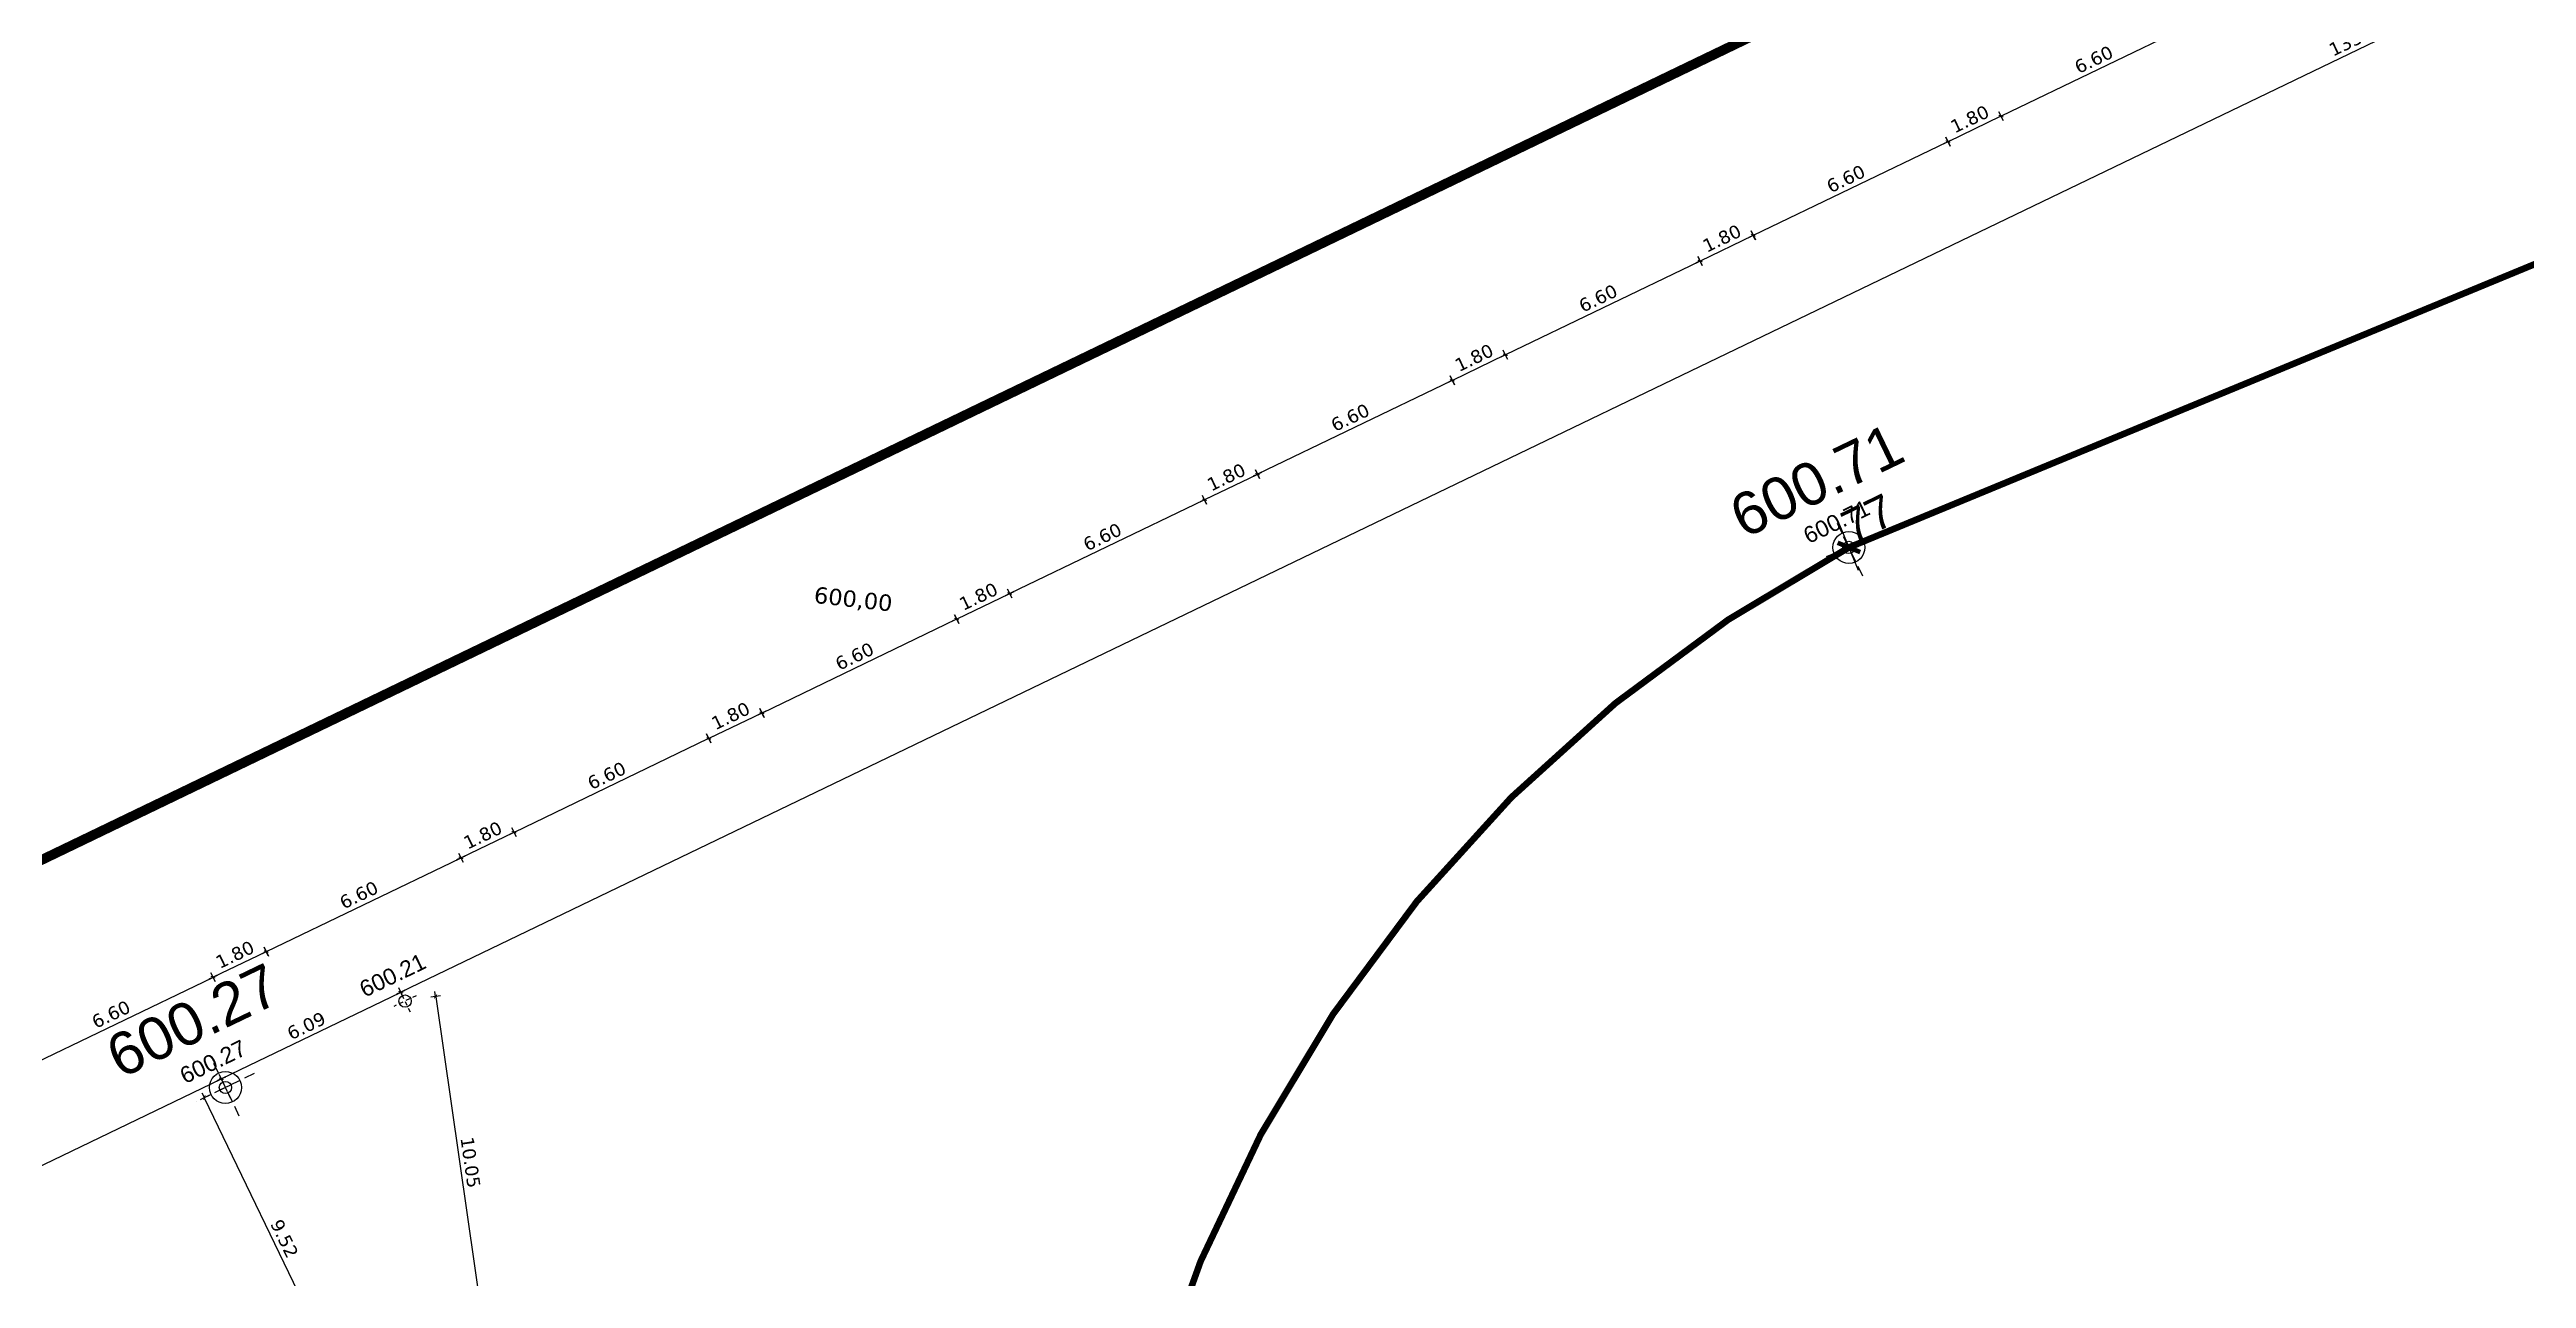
# Model space of a CAD drawing. Header units: metres. Extents: x 679716 to 681053, y 2749449 to 2750332.
# Drawn here: x 680019.3 to 680095, y 2749934.6 to 2749972.1 of the extents above; entities that cross this region are included whole.
import ezdxf
from ezdxf.enums import TextEntityAlignment as Align

# ---------------------------------------------------------------- set-up
doc = ezdxf.new("R2010")
doc.units = ezdxf.units.M
doc.header["$PDSIZE"] = -1
doc.linetypes.add('DASHEDX2', pattern=[1.5, 1, -0.5])
for name, color, linetype in [('01-TX-Altimetry 250 Topography', 51, 'Continuous'), ('01-TX-Guideline Altimetry 1000', 32, 'Continuous'), ('01-TX-Length Dimensions 250', 80, 'Continuous'), ('01-TX-Level Main Dimensions 250', 152, 'Continuous'), ('01-TX-Level Secondary Dimensions 250', 10, 'Continuous'), ('01-TX-Secondary Altimetry 1000', 152, 'Continuous'), ('01-TX-Secondary Dimensions 1000', 152, 'Continuous')]:
    doc.layers.add(name, color=color, linetype=linetype)
doc.layers.add('02-L-Guideline Axis', color=34, linetype='DASHEDX2', lineweight=50, true_color=0xa55200)
doc.layers.add('02-L-Secondary Axis', color=154, linetype='DASHEDX2', lineweight=50, true_color=0x0052a5)
doc.layers.add('02-L-Secondary Axis POINTS', color=152, linetype='DASHEDX2', lineweight=50)
doc.styles.add('E100', font='verdana.ttf', dxfattribs={"height": 0.4})
doc.styles.add('E200', font='verdana.ttf', dxfattribs={"height": 1})
doc.styles.add('E500', font='verdana.ttf', dxfattribs={"height": 1.25})
doc.styles.get("Standard").update_dxf_attribs({"font": 'arial.ttf'})
doc.dimstyles.new('E1000', dxfattribs={"dimscale": 0.03, "dimtxt": 1.25, "dimasz": 1, "dimexe": 0.1, "dimexo": 1, "dimgap": 8, "dimtad": 1, "dimzin": 0, "dimdsep": 46, "dimtxsty": 'E500', "dimblk1": 'LINCOT500', "dimblk2": 'LINCOT500', "dimsah": 1, "dimcen": 0.1, "dimdle": 0.1, "dimse1": 1, "dimse2": 1, "dimclrt": 256, "dimazin": 0, "dimtfac": 0.015385, "dimtofl": 0, "dimtmove": 0, "dimatfit": 3, "dimldrblk": 'LINCOT500', "dimfxl": 1, "dimtolj": 1, "dimtzin": 0, "dimarcsym": 0})
doc.dimstyles.new('E250', dxfattribs={"dimscale": 0.03, "dimtxt": 0.4, "dimasz": 0.5, "dimexe": 0.1, "dimexo": 1, "dimgap": 4, "dimtad": 1, "dimzin": 0, "dimdsep": 46, "dimtxsty": 'E100', "dimblk1": 'LINCOT200', "dimblk2": 'LINCOT200', "dimsah": 1, "dimcen": 0.1, "dimdle": 0.1, "dimse1": 1, "dimse2": 1, "dimclrt": 256, "dimadec": 0, "dimazin": 0, "dimtfac": 0.015385, "dimtofl": 0, "dimtmove": 0, "dimatfit": 3, "dimldrblk": 'LINCOT200', "dimfxl": 1, "dimtolj": 1, "dimtzin": 0, "dimarcsym": 0})

# ---------------------------------------------------------------- blocks, each defined once
blk = doc.blocks.new('LINCOT200')
for p, q in [((0, -10), (0, 10)), ((0, 0), (10, 0))]:
    blk.add_line(p, q)
at = {"const_width": 1.88}
blk.add_lwpolyline([(3.5, -3.5), (-3.5, 3.5)], dxfattribs=at)
blk = doc.blocks.new('*D18')
at = {"layer": '01-TX-Length Dimensions 250', "color": 0, "lineweight": -2, "transparency": 16777216}
blk.add_line((680001.217, 2749929.389), (680024.576, 2749940.653), dxfattribs=at)
at = {"layer": '01-TX-Length Dimensions 250', "color": 0, "lineweight": -2, "transparency": 16777216, "xscale": 0.015, "yscale": 0.015, "zscale": 0.015}
for p, rotation in [((680024.589, 2749940.66), 25.74381394530484), ((680001.203, 2749929.383), 205.7438139453048)]:
    blk.add_blockref('LINCOT200', p, dxfattribs=dict(at, rotation=rotation))
at = {"layer": '01-TX-Length Dimensions 250', "transparency": 16777216, "insert": (680012.754, 2749935.317), "char_height": 0.4, "attachment_point": 5, "rotation": 25.74381, "style": 'E100'}
blk.add_mtext('\\A1;25.96', dxfattribs=at)
blk = doc.blocks.new('*D19')
at = {"layer": '01-TX-Length Dimensions 250', "color": 0, "lineweight": -2, "transparency": 16777216}
blk.add_line((680024.603, 2749940.666), (680030.059, 2749943.298), dxfattribs=at)
at = {"layer": '01-TX-Length Dimensions 250', "color": 0, "lineweight": -2, "transparency": 16777216, "xscale": 0.015, "yscale": 0.015, "zscale": 0.015}
for p, rotation in [((680030.072, 2749943.304), 25.74877425004512), ((680024.589, 2749940.66), 205.7487742500451)]:
    blk.add_blockref('LINCOT200', p, dxfattribs=dict(at, rotation=rotation))
at = {"layer": '01-TX-Length Dimensions 250', "transparency": 16777216, "insert": (680027.188, 2749942.278), "char_height": 0.4, "attachment_point": 5, "rotation": 25.74877, "style": 'E100'}
blk.add_mtext('\\A1;6.09', dxfattribs=at)
blk = doc.blocks.new('*D20')
at = {"layer": '01-TX-Length Dimensions 250', "color": 0, "lineweight": -2, "transparency": 16777216}
blk.add_line((680030.084, 2749943.315), (680149.888, 2750001.059), dxfattribs=at)
at = {"layer": '01-TX-Length Dimensions 250', "color": 0, "lineweight": -2, "transparency": 16777216, "xscale": 0.015, "yscale": 0.015, "zscale": 0.015}
for p, rotation in [((680149.901, 2750001.065), 25.73348650067615), ((680030.071, 2749943.308), 205.7334865006761)]:
    blk.add_blockref('LINCOT200', p, dxfattribs=dict(at, rotation=rotation))
at = {"layer": '01-TX-Length Dimensions 250', "transparency": 16777216, "insert": (680089.844, 2749972.482), "char_height": 0.4, "attachment_point": 5, "rotation": 25.73349, "style": 'E100'}
blk.add_mtext('\\A1;133.02', dxfattribs=at)
blk = doc.blocks.new('*D71')
at = {"layer": '01-TX-Length Dimensions 250', "color": 0, "lineweight": -2, "transparency": 16777216}
for p, q in [((680168.111, 2749995.554), (680165.902, 2749992.07)), ((680087.09, 2749867.778), (680087.096, 2749867.778)), ((680087.093, 2749867.775), (680087.093, 2749867.781))]:
    blk.add_line(p, q, dxfattribs=at)
at = {"layer": '01-TX-Length Dimensions 250', "color": 0, "lineweight": -2, "transparency": 16777216, "xscale": 0.015, "yscale": 0.015, "zscale": 0.015, "rotation": 237.6228559814235}
blk.add_blockref('LINCOT200', (680165.894, 2749992.057), dxfattribs=at)
at = {"layer": '01-TX-Length Dimensions 250', "transparency": 16777216, "insert": (680167.168, 2749994.679), "char_height": 0.4, "attachment_point": 5, "rotation": 57.62286, "style": 'E100'}
blk.add_mtext('\\A1;R147.16', dxfattribs=at)
blk = doc.blocks.new('*D75')
at = {"layer": '01-TX-Length Dimensions 250', "color": 0, "lineweight": -2, "transparency": 16777216}
for p, q in [((679959.332, 2750241.457), (679959.338, 2750241.457)), ((679959.335, 2750241.454), (679959.335, 2750241.46)), ((680127.64, 2749864.02), (680126.251, 2749867.133))]:
    blk.add_line(p, q, dxfattribs=at)
at = {"layer": '01-TX-Length Dimensions 250', "color": 0, "lineweight": -2, "transparency": 16777216, "xscale": 0.015, "yscale": 0.015, "zscale": 0.015, "rotation": 114.0326914823444}
blk.add_blockref('LINCOT200', (680126.245, 2749867.147), dxfattribs=at)
at = {"layer": '01-TX-Length Dimensions 250', "transparency": 16777216, "insert": (680127.433, 2749865.292), "char_height": 0.4, "attachment_point": 5, "rotation": 294.03269, "style": 'E100'}
blk.add_mtext('\\A1;R409.84', dxfattribs=at)
blk = doc.blocks.new('*D81')
at = {"layer": '01-TX-Length Dimensions 250', "color": 0, "lineweight": -2, "transparency": 16777216}
blk.add_line((680028.203, 2749931.522), (680024.082, 2749940.072), dxfattribs=at)
at = {"layer": '01-TX-Length Dimensions 250', "color": 0, "lineweight": -2, "transparency": 16777216, "xscale": 0.015, "yscale": 0.015, "zscale": 0.015}
for p, rotation in [((680024.076, 2749940.085), 115.7319390050795), ((680028.209, 2749931.509), 295.7319390050795)]:
    blk.add_blockref('LINCOT200', p, dxfattribs=dict(at, rotation=rotation))
at = {"layer": '01-TX-Length Dimensions 250', "transparency": 16777216, "insert": (680026.517, 2749935.776), "char_height": 0.4, "attachment_point": 5, "rotation": 295.73194, "style": 'E100'}
blk.add_mtext('\\A1;9.52', dxfattribs=at)
blk = doc.blocks.new('*D82')
at = {"layer": '01-TX-Length Dimensions 250', "color": 0, "lineweight": -2, "transparency": 16777216}
blk.add_line((680031.136, 2749943.163), (680032.569, 2749933.244), dxfattribs=at)
at = {"layer": '01-TX-Length Dimensions 250', "color": 0, "lineweight": -2, "transparency": 16777216, "xscale": 0.015, "yscale": 0.015, "zscale": 0.015}
for p, rotation in [((680031.134, 2749943.178), 98.2256121018899), ((680032.572, 2749933.23), 278.2256121018899)]:
    blk.add_blockref('LINCOT200', p, dxfattribs=dict(at, rotation=rotation))
at = {"layer": '01-TX-Length Dimensions 250', "transparency": 16777216, "insert": (680032.198, 2749938.106), "char_height": 0.4, "attachment_point": 5, "rotation": 278.22561, "style": 'E100'}
blk.add_mtext('\\A1;10.05', dxfattribs=at)
blk = doc.blocks.new('Cotes Altimetriques')
at = {"linetype": 'DASHEDX2', "ltscale": 0.5}
for points in [[(0, -1.5), (0, 1.5)], [(1.5, 0), (-1.5, 0)]]:
    blk.add_lwpolyline(points, dxfattribs=at)
blk.add_circle((0, 0), 0.75)
at = {"ltscale": 0.3}
blk.add_attdef('COTES', text='', height=2, dxfattribs=at).set_placement((0, 3.5), align=Align.MIDDLE)
blk = doc.blocks.new('*D96')
at = {"layer": '01-TX-Length Dimensions 250', "color": 0, "lineweight": -2, "transparency": 16777216}
blk.add_line((680074.3, 2749956.902), (680154.08, 2749989.885), dxfattribs=at)
at = {"layer": '01-TX-Length Dimensions 250', "color": 0, "lineweight": -2, "transparency": 16777216, "xscale": 0.015, "yscale": 0.015, "zscale": 0.015}
for p, rotation in [((680154.093, 2749989.891), 22.46170685243562), ((680074.286, 2749956.896), 202.4617068524356)]:
    blk.add_blockref('LINCOT200', p, dxfattribs=dict(at, rotation=rotation))
at = {"layer": '01-TX-Length Dimensions 250', "transparency": 16777216, "insert": (680114.064, 2749973.698), "char_height": 0.4, "attachment_point": 5, "rotation": 22.46171, "style": 'E100'}
blk.add_mtext('\\A1;86.36', dxfattribs=at)
blk = doc.blocks.new('LINCOT500')
for p, q in [((0, -25), (0, 25)), ((0, 0), (25, 0))]:
    blk.add_line(p, q)
at = {"const_width": 4.69}
blk.add_lwpolyline([(8.8, -8.8), (-8.8, 8.8)], dxfattribs=at)
blk = doc.blocks.new('*D636')
at = {"layer": '01-TX-Secondary Dimensions 1000', "color": 0, "lineweight": -2, "transparency": 16777216}
blk.add_line((680074.314, 2749956.908), (680154.066, 2749989.879), dxfattribs=at)
at = {"layer": '01-TX-Secondary Dimensions 1000', "color": 0, "lineweight": -2, "transparency": 16777216, "xscale": 0.03, "yscale": 0.03, "zscale": 0.03}
for p, rotation in [((680154.093, 2749989.891), 22.46170685243562), ((680074.286, 2749956.896), 202.4617068524356)]:
    blk.add_blockref('LINCOT500', p, dxfattribs=dict(at, rotation=rotation))
at = {"layer": '01-TX-Secondary Dimensions 1000', "transparency": 16777216, "insert": (680113.848, 2749974.219), "char_height": 1.25, "attachment_point": 5, "rotation": 22.46171, "style": 'E500'}
blk.add_mtext('\\A1;86.36', dxfattribs=at)
blk = doc.blocks.new('*D748')
at = {"layer": '01-TX-Length Dimensions 250', "color": 0, "lineweight": -2, "transparency": 16777216}
for p, q in [((679959.349, 2750241.426), (679959.355, 2750241.426)), ((679959.352, 2750241.423), (679959.352, 2750241.429)), ((680162.787, 2749879.464), (680161.564, 2749881.64))]:
    blk.add_line(p, q, dxfattribs=at)
at = {"layer": '01-TX-Length Dimensions 250', "color": 0, "lineweight": -2, "transparency": 16777216, "xscale": 0.015, "yscale": 0.015, "zscale": 0.015, "rotation": 119.3374578272696}
blk.add_blockref('LINCOT200', (680161.557, 2749881.653), dxfattribs=at)
at = {"layer": '01-TX-Length Dimensions 250', "transparency": 16777216, "insert": (680162.466, 2749880.706), "char_height": 0.4, "attachment_point": 5, "rotation": 299.33746, "style": 'E100'}
blk.add_mtext('\\A1;R412.70', dxfattribs=at)
blk = doc.blocks.new('*D931')
at = {"layer": '01-TX-Secondary Dimensions 1000', "color": 0, "lineweight": -2, "transparency": 16777216}
blk.add_line((680134.387, 2749880.441), (680139.445, 2749870.011), dxfattribs=at)
at = {"layer": '01-TX-Secondary Dimensions 1000', "color": 0, "lineweight": -2, "transparency": 16777216, "xscale": 0.03, "yscale": 0.03, "zscale": 0.03, "rotation": 295.8682605058664}
blk.add_blockref('LINCOT500', (680139.458, 2749869.984), dxfattribs=at)
at = {"layer": '01-TX-Secondary Dimensions 1000', "transparency": 16777216, "insert": (680136.831, 2749877.45), "char_height": 1.25, "attachment_point": 5, "rotation": 295.86826, "style": 'E500'}
blk.add_mtext('\\A1;R412.84', dxfattribs=at)
blk = doc.blocks.new('*D933')
at = {"layer": '01-TX-Secondary Dimensions 1000', "color": 0, "lineweight": -2, "transparency": 16777216}
for p, q in [((680166.909, 2750006.125), (680162.032, 2749997.673)), ((680087.09, 2749867.778), (680087.096, 2749867.778)), ((680087.093, 2749867.775), (680087.093, 2749867.781))]:
    blk.add_line(p, q, dxfattribs=at)
at = {"layer": '01-TX-Secondary Dimensions 1000', "color": 0, "lineweight": -2, "transparency": 16777216, "xscale": 0.03, "yscale": 0.03, "zscale": 0.03, "rotation": 240.0184281117231}
blk.add_blockref('LINCOT500', (680162.017, 2749997.647), dxfattribs=at)
at = {"layer": '01-TX-Secondary Dimensions 1000', "transparency": 16777216, "insert": (680164.271, 2750003.336), "char_height": 1.25, "attachment_point": 5, "rotation": 60.01843, "style": 'E500'}
blk.add_mtext('\\A1;R149.93', dxfattribs=at)
blk = doc.blocks.new('*D1088')
at = {"layer": '01-TX-Length Dimensions 250', "color": 0, "lineweight": -2, "transparency": 16777216}
blk.add_line((680018.408, 2749940.907), (680024.327, 2749943.76), dxfattribs=at)
at = {"layer": '01-TX-Length Dimensions 250', "color": 0, "lineweight": -2, "transparency": 16777216, "xscale": 0.015, "yscale": 0.015, "zscale": 0.015}
for p, rotation in [((680024.34, 2749943.766), 25.73367154937738), ((680018.395, 2749940.9), 205.7336715493774)]:
    blk.add_blockref('LINCOT200', p, dxfattribs=dict(at, rotation=rotation))
at = {"layer": '01-TX-Length Dimensions 250', "transparency": 16777216, "insert": (680021.225, 2749942.629), "char_height": 0.4, "attachment_point": 5, "rotation": 25.73367, "style": 'E100'}
blk.add_mtext('\\A1;6.60', dxfattribs=at)
blk = doc.blocks.new('*D1089')
at = {"layer": '01-TX-Length Dimensions 250', "color": 0, "lineweight": -2, "transparency": 16777216}
blk.add_line((680024.354, 2749943.773), (680025.948, 2749944.541), dxfattribs=at)
at = {"layer": '01-TX-Length Dimensions 250', "color": 0, "lineweight": -2, "transparency": 16777216, "xscale": 0.015, "yscale": 0.015, "zscale": 0.015}
for p, rotation in [((680025.961, 2749944.548), 25.73367154937738), ((680024.34, 2749943.766), 205.7336715493774)]:
    blk.add_blockref('LINCOT200', p, dxfattribs=dict(at, rotation=rotation))
at = {"layer": '01-TX-Length Dimensions 250', "transparency": 16777216, "insert": (680025.008, 2749944.453), "char_height": 0.4, "attachment_point": 5, "rotation": 25.73367, "style": 'E100'}
blk.add_mtext('\\A1;1.80', dxfattribs=at)
blk = doc.blocks.new('*D1090')
at = {"layer": '01-TX-Length Dimensions 250', "color": 0, "lineweight": -2, "transparency": 16777216}
blk.add_line((680031.92, 2749947.42), (680033.515, 2749948.188), dxfattribs=at)
at = {"layer": '01-TX-Length Dimensions 250', "color": 0, "lineweight": -2, "transparency": 16777216, "xscale": 0.015, "yscale": 0.015, "zscale": 0.015}
for p, rotation in [((680033.528, 2749948.195), 25.73367154937738), ((680031.907, 2749947.413), 205.7336715493774)]:
    blk.add_blockref('LINCOT200', p, dxfattribs=dict(at, rotation=rotation))
at = {"layer": '01-TX-Length Dimensions 250', "transparency": 16777216, "insert": (680032.575, 2749948.101), "char_height": 0.4, "attachment_point": 5, "rotation": 25.73367, "style": 'E100'}
blk.add_mtext('\\A1;1.80', dxfattribs=at)
blk = doc.blocks.new('*D1091')
at = {"layer": '01-TX-Length Dimensions 250', "color": 0, "lineweight": -2, "transparency": 16777216}
blk.add_line((680033.542, 2749948.201), (680039.46, 2749951.054), dxfattribs=at)
at = {"layer": '01-TX-Length Dimensions 250', "color": 0, "lineweight": -2, "transparency": 16777216, "xscale": 0.015, "yscale": 0.015, "zscale": 0.015}
for p, rotation in [((680039.474, 2749951.061), 25.73367154937738), ((680033.528, 2749948.195), 205.7336715493774)]:
    blk.add_blockref('LINCOT200', p, dxfattribs=dict(at, rotation=rotation))
at = {"layer": '01-TX-Length Dimensions 250', "transparency": 16777216, "insert": (680036.359, 2749949.923), "char_height": 0.4, "attachment_point": 5, "rotation": 25.73367, "style": 'E100'}
blk.add_mtext('\\A1;6.60', dxfattribs=at)
blk = doc.blocks.new('*D1092')
at = {"layer": '01-TX-Length Dimensions 250', "color": 0, "lineweight": -2, "transparency": 16777216}
blk.add_line((680039.487, 2749951.067), (680041.082, 2749951.836), dxfattribs=at)
at = {"layer": '01-TX-Length Dimensions 250', "color": 0, "lineweight": -2, "transparency": 16777216, "xscale": 0.015, "yscale": 0.015, "zscale": 0.015}
for p, rotation in [((680041.095, 2749951.842), 25.73367154937738), ((680039.474, 2749951.061), 205.7336715493774)]:
    blk.add_blockref('LINCOT200', p, dxfattribs=dict(at, rotation=rotation))
at = {"layer": '01-TX-Length Dimensions 250', "transparency": 16777216, "insert": (680040.142, 2749951.748), "char_height": 0.4, "attachment_point": 5, "rotation": 25.73367, "style": 'E100'}
blk.add_mtext('\\A1;1.80', dxfattribs=at)
blk = doc.blocks.new('*D1093')
at = {"layer": '01-TX-Length Dimensions 250', "color": 0, "lineweight": -2, "transparency": 16777216}
blk.add_line((680047.054, 2749954.714), (680048.649, 2749955.483), dxfattribs=at)
at = {"layer": '01-TX-Length Dimensions 250', "color": 0, "lineweight": -2, "transparency": 16777216, "xscale": 0.015, "yscale": 0.015, "zscale": 0.015}
for p, rotation in [((680048.662, 2749955.489), 25.73367154937738), ((680047.041, 2749954.708), 205.7336715493774)]:
    blk.add_blockref('LINCOT200', p, dxfattribs=dict(at, rotation=rotation))
at = {"layer": '01-TX-Length Dimensions 250', "transparency": 16777216, "insert": (680047.709, 2749955.395), "char_height": 0.4, "attachment_point": 5, "rotation": 25.73367, "style": 'E100'}
blk.add_mtext('\\A1;1.80', dxfattribs=at)
blk = doc.blocks.new('*D1094')
at = {"layer": '01-TX-Length Dimensions 250', "color": 0, "lineweight": -2, "transparency": 16777216}
blk.add_line((680056.243, 2749959.143), (680062.161, 2749961.996), dxfattribs=at)
at = {"layer": '01-TX-Length Dimensions 250', "color": 0, "lineweight": -2, "transparency": 16777216, "xscale": 0.015, "yscale": 0.015, "zscale": 0.015}
for p, rotation in [((680062.175, 2749962.002), 25.73367154937738), ((680056.229, 2749959.136), 205.7336715493774)]:
    blk.add_blockref('LINCOT200', p, dxfattribs=dict(at, rotation=rotation))
at = {"layer": '01-TX-Length Dimensions 250', "transparency": 16777216, "insert": (680059.059, 2749960.865), "char_height": 0.4, "attachment_point": 5, "rotation": 25.73367, "style": 'E100'}
blk.add_mtext('\\A1;6.60', dxfattribs=at)
blk = doc.blocks.new('*D1095')
at = {"layer": '01-TX-Length Dimensions 250', "color": 0, "lineweight": -2, "transparency": 16777216}
blk.add_line((680071.376, 2749966.437), (680077.295, 2749969.29), dxfattribs=at)
at = {"layer": '01-TX-Length Dimensions 250', "color": 0, "lineweight": -2, "transparency": 16777216, "xscale": 0.015, "yscale": 0.015, "zscale": 0.015}
for p, rotation in [((680077.308, 2749969.296), 25.73367154937738), ((680071.363, 2749966.431), 205.7336715493774)]:
    blk.add_blockref('LINCOT200', p, dxfattribs=dict(at, rotation=rotation))
at = {"layer": '01-TX-Length Dimensions 250', "transparency": 16777216, "insert": (680074.193, 2749968.159), "char_height": 0.4, "attachment_point": 5, "rotation": 25.73367, "style": 'E100'}
blk.add_mtext('\\A1;6.60', dxfattribs=at)
blk = doc.blocks.new('*D1398')
at = {"layer": '01-TX-Length Dimensions 250', "color": 0, "lineweight": -2, "transparency": 16777216}
blk.add_line((680025.975, 2749944.554), (680031.894, 2749947.406), dxfattribs=at)
at = {"layer": '01-TX-Length Dimensions 250', "color": 0, "lineweight": -2, "transparency": 16777216, "xscale": 0.015, "yscale": 0.015, "zscale": 0.015}
for p, rotation in [((680031.907, 2749947.413), 25.73367154937738), ((680025.962, 2749944.547), 205.7336715493774)]:
    blk.add_blockref('LINCOT200', p, dxfattribs=dict(at, rotation=rotation))
at = {"layer": '01-TX-Length Dimensions 250', "transparency": 16777216, "insert": (680028.792, 2749946.276), "char_height": 0.4, "attachment_point": 5, "rotation": 25.73367, "style": 'E100'}
blk.add_mtext('\\A1;6.60', dxfattribs=at)
blk = doc.blocks.new('*D1399')
at = {"layer": '01-TX-Length Dimensions 250', "color": 0, "lineweight": -2, "transparency": 16777216}
blk.add_line((680041.11, 2749951.847), (680047.028, 2749954.7), dxfattribs=at)
at = {"layer": '01-TX-Length Dimensions 250', "color": 0, "lineweight": -2, "transparency": 16777216, "xscale": 0.015, "yscale": 0.015, "zscale": 0.015}
for p, rotation in [((680047.042, 2749954.706), 25.73367154937738), ((680041.096, 2749951.84), 205.7336715493774)]:
    blk.add_blockref('LINCOT200', p, dxfattribs=dict(at, rotation=rotation))
at = {"layer": '01-TX-Length Dimensions 250', "transparency": 16777216, "insert": (680043.926, 2749953.569), "char_height": 0.4, "attachment_point": 5, "rotation": 25.73367, "style": 'E100'}
blk.add_mtext('\\A1;6.60', dxfattribs=at)
blk = doc.blocks.new('*D1400')
at = {"layer": '01-TX-Length Dimensions 250', "color": 0, "lineweight": -2, "transparency": 16777216}
blk.add_line((680048.677, 2749955.494), (680054.595, 2749958.346), dxfattribs=at)
at = {"layer": '01-TX-Length Dimensions 250', "color": 0, "lineweight": -2, "transparency": 16777216, "xscale": 0.015, "yscale": 0.015, "zscale": 0.015}
for p, rotation in [((680054.609, 2749958.353), 25.73367154937738), ((680048.663, 2749955.487), 205.7336715493774)]:
    blk.add_blockref('LINCOT200', p, dxfattribs=dict(at, rotation=rotation))
at = {"layer": '01-TX-Length Dimensions 250', "transparency": 16777216, "insert": (680051.493, 2749957.216), "char_height": 0.4, "attachment_point": 5, "rotation": 25.73367, "style": 'E100'}
blk.add_mtext('\\A1;6.60', dxfattribs=at)
blk = doc.blocks.new('*D1401')
at = {"layer": '01-TX-Length Dimensions 250', "color": 0, "lineweight": -2, "transparency": 16777216}
blk.add_line((680078.945, 2749970.08), (680084.864, 2749972.933), dxfattribs=at)
at = {"layer": '01-TX-Length Dimensions 250', "color": 0, "lineweight": -2, "transparency": 16777216, "xscale": 0.015, "yscale": 0.015, "zscale": 0.015}
for p, rotation in [((680084.877, 2749972.939), 25.73367154937738), ((680078.932, 2749970.074), 205.7336715493774)]:
    blk.add_blockref('LINCOT200', p, dxfattribs=dict(at, rotation=rotation))
at = {"layer": '01-TX-Length Dimensions 250', "transparency": 16777216, "insert": (680081.762, 2749971.802), "char_height": 0.4, "attachment_point": 5, "rotation": 25.73367, "style": 'E100'}
blk.add_mtext('\\A1;6.60', dxfattribs=at)
blk = doc.blocks.new('*D1402')
at = {"layer": '01-TX-Length Dimensions 250', "color": 0, "lineweight": -2, "transparency": 16777216}
blk.add_line((680063.811, 2749962.787), (680069.729, 2749965.64), dxfattribs=at)
at = {"layer": '01-TX-Length Dimensions 250', "color": 0, "lineweight": -2, "transparency": 16777216, "xscale": 0.015, "yscale": 0.015, "zscale": 0.015}
for p, rotation in [((680069.743, 2749965.646), 25.73367154937738), ((680063.797, 2749962.78), 205.7336715493774)]:
    blk.add_blockref('LINCOT200', p, dxfattribs=dict(at, rotation=rotation))
at = {"layer": '01-TX-Length Dimensions 250', "transparency": 16777216, "insert": (680066.628, 2749964.509), "char_height": 0.4, "attachment_point": 5, "rotation": 25.73367, "style": 'E100'}
blk.add_mtext('\\A1;6.60', dxfattribs=at)
blk = doc.blocks.new('*D1405')
at = {"layer": '01-TX-Length Dimensions 250', "color": 0, "lineweight": -2, "transparency": 16777216}
blk.add_line((680054.621, 2749958.361), (680056.216, 2749959.129), dxfattribs=at)
at = {"layer": '01-TX-Length Dimensions 250', "color": 0, "lineweight": -2, "transparency": 16777216, "xscale": 0.015, "yscale": 0.015, "zscale": 0.015}
for p, rotation in [((680056.229, 2749959.136), 25.73367154937738), ((680054.608, 2749958.354), 205.7336715493774)]:
    blk.add_blockref('LINCOT200', p, dxfattribs=dict(at, rotation=rotation))
at = {"layer": '01-TX-Length Dimensions 250', "transparency": 16777216, "insert": (680055.276, 2749959.042), "char_height": 0.4, "attachment_point": 5, "rotation": 25.73367, "style": 'E100'}
blk.add_mtext('\\A1;1.80', dxfattribs=at)
blk = doc.blocks.new('*D1406')
at = {"layer": '01-TX-Length Dimensions 250', "color": 0, "lineweight": -2, "transparency": 16777216}
blk.add_line((680062.187, 2749962.01), (680063.782, 2749962.779), dxfattribs=at)
at = {"layer": '01-TX-Length Dimensions 250', "color": 0, "lineweight": -2, "transparency": 16777216, "xscale": 0.015, "yscale": 0.015, "zscale": 0.015}
for p, rotation in [((680063.795, 2749962.785), 25.73367154937738), ((680062.174, 2749962.004), 205.7336715493774)]:
    blk.add_blockref('LINCOT200', p, dxfattribs=dict(at, rotation=rotation))
at = {"layer": '01-TX-Length Dimensions 250', "transparency": 16777216, "insert": (680062.842, 2749962.691), "char_height": 0.4, "attachment_point": 5, "rotation": 25.73367, "style": 'E100'}
blk.add_mtext('\\A1;1.80', dxfattribs=at)
blk = doc.blocks.new('*D1407')
at = {"layer": '01-TX-Length Dimensions 250', "color": 0, "lineweight": -2, "transparency": 16777216}
blk.add_line((680069.754, 2749965.658), (680071.349, 2749966.426), dxfattribs=at)
at = {"layer": '01-TX-Length Dimensions 250', "color": 0, "lineweight": -2, "transparency": 16777216, "xscale": 0.015, "yscale": 0.015, "zscale": 0.015}
for p, rotation in [((680071.362, 2749966.433), 25.73367154937738), ((680069.741, 2749965.651), 205.7336715493774)]:
    blk.add_blockref('LINCOT200', p, dxfattribs=dict(at, rotation=rotation))
at = {"layer": '01-TX-Length Dimensions 250', "transparency": 16777216, "insert": (680070.408, 2749966.338), "char_height": 0.4, "attachment_point": 5, "rotation": 25.73367, "style": 'E100'}
blk.add_mtext('\\A1;1.80', dxfattribs=at)
blk = doc.blocks.new('*D1408')
at = {"layer": '01-TX-Length Dimensions 250', "color": 0, "lineweight": -2, "transparency": 16777216}
blk.add_line((680077.323, 2749969.301), (680078.917, 2749970.069), dxfattribs=at)
at = {"layer": '01-TX-Length Dimensions 250', "color": 0, "lineweight": -2, "transparency": 16777216, "xscale": 0.015, "yscale": 0.015, "zscale": 0.015}
for p, rotation in [((680078.931, 2749970.076), 25.73367154937738), ((680077.309, 2749969.294), 205.7336715493774)]:
    blk.add_blockref('LINCOT200', p, dxfattribs=dict(at, rotation=rotation))
at = {"layer": '01-TX-Length Dimensions 250', "transparency": 16777216, "insert": (680077.977, 2749969.982), "char_height": 0.4, "attachment_point": 5, "rotation": 25.73367, "style": 'E100'}
blk.add_mtext('\\A1;1.80', dxfattribs=at)
blk = doc.blocks.new('Sec Axes Points')
at = {"layer": '02-L-Secondary Axis POINTS'}
blk.add_point((681074.286, 2749956.896), dxfattribs=at)
blk.add_text('77', height=1, rotation=26, dxfattribs=at).set_placement((681074.386, 2749956.996))

msp = doc.modelspace()

# ---------------------------------------------------------------- linework, layer by layer
at = {"layer": '02-L-Guideline Axis', "const_width": 0.3}
msp.add_lwpolyline([(679989.503, 2749933.08), (680528.199, 2750192.726)], dxfattribs=at)
at = {"layer": '02-L-Secondary Axis', "const_width": 0.2}
msp.add_lwpolyline([(680129.885, 2749931.749, -0.057726), (680143.152, 2749939.221, -0.198633), (680148.003, 2749939.247, -0.337826), (680154.797, 2749928.108, -0.197391), (680151.5, 2749921.604, -0.124233), (680122.932, 2749906.499, -0.144133), (680115.05, 2749906.861, -0.676414), (680113.39, 2749940.615), (680138.772, 2749952.272, -0.216478), (680158.209, 2749952.353, -0.22498), (680167.647, 2749941.283, -0.349639), (680150.592, 2749901.983), (680135.444, 2749893.897), (680105.734, 2749878.946, -0.27825), (680070.19, 2749881.385, -0.061096), (680061.024, 2749890.607, -0.472485), (680074.286, 2749956.896), (680154.093, 2749989.891)], format="xyb", dxfattribs=at)

# ---------------------------------------------------------------- block references
at = {"layer": '01-TX-Guideline Altimetry 1000', "ltscale": 0.3, "xscale": 0.65, "yscale": 0.65, "zscale": 0.65, "rotation": 25.73366104797413}
msp.add_blockref('Cotes Altimetriques', (680024.717, 2749940.395), dxfattribs=at).add_auto_attribs({'COTES': '600.27'})
at = {"layer": '01-TX-Level Main Dimensions 250', "ltscale": 0.3, "xscale": 0.25, "yscale": 0.25, "zscale": 0.25, "rotation": 25.73366104797413}
msp.add_blockref('Cotes Altimetriques', (680024.717, 2749940.395), dxfattribs=at).add_auto_attribs({'COTES': '600.27'})
at = {"layer": '01-TX-Level Secondary Dimensions 250', "ltscale": 0.3, "xscale": 0.25, "yscale": 0.25, "zscale": 0.25, "rotation": 25.73366104797413}
for p, values in [((680074.286, 2749956.896), {'COTES': '600.71'}), ((680030.201, 2749943.037), {'COTES': '600.21'})]:
    msp.add_blockref('Cotes Altimetriques', p, dxfattribs=at).add_auto_attribs(values)
at = {"layer": '01-TX-Secondary Altimetry 1000', "ltscale": 0.3, "xscale": 0.65, "yscale": 0.65, "zscale": 0.65, "rotation": 25.73366104797413}
msp.add_blockref('Cotes Altimetriques', (680074.286, 2749956.896), dxfattribs=at).add_auto_attribs({'COTES': '600.71'})
at = {"layer": '02-L-Secondary Axis POINTS'}
msp.add_blockref('Sec Axes Points', (-1000, 0), dxfattribs=at)

# ---------------------------------------------------------------- texts
at = {"layer": '01-TX-Altimetry 250 Topography', "ltscale": 0.3, "insert": (680042.722, 2749955.703), "char_height": 0.5, "attachment_point": 1, "rotation": 353.58765, "style": 'E200'}
msp.add_mtext_dynamic_manual_height_columns('600,00', width=6.56735, gutter_width=2, heights=[0], dxfattribs=at)

# ---------------------------------------------------------------- dimensions: what is measured, and where the dimension line sits
at = {"layer": '01-TX-Length Dimensions 250'}
for center, mpoint, picture, middle in [((679959.335, 2750241.457), (680126.245, 2749867.147), '*D75', (680127.132, 2749865.158)), ((680087.093, 2749867.778), (680165.894, 2749992.057), '*D71', (680167.445, 2749994.503))]:
    dim = msp.add_radius_dim(center=center, mpoint=mpoint, dimstyle='E250', dxfattribs=at)
    dim.commit()
    dim.dimension.update_dxf_attribs({"geometry": picture, "text_midpoint": middle, "dimtype": 164})
dim = msp.add_radius_dim(center=(679959.352, 2750241.426), mpoint=(680161.557, 2749881.653), dimstyle='E250', dxfattribs=at)
dim.commit()
dim.dimension.update_dxf_attribs({"geometry": '*D748', "text_midpoint": (680162.466, 2749880.706)})
for p1, p2, distance, picture, middle in [((680030.331, 2749942.767), (680150.162, 2750000.524), 0.6, '*D20', (680089.844, 2749972.482)), ((680074.286, 2749956.896), (680154.093, 2749989.891), 0, '*D96', (680114.064, 2749973.698)), ((680024.848, 2749940.123), (680030.331, 2749942.767), 0.596, '*D19', (680027.188, 2749942.278)), ((680001.46, 2749928.849), (680024.847, 2749940.127), 0.592, '*D18', (680012.754, 2749935.317))]:
    dim = msp.add_aligned_dim(p1=p1, p2=p2, distance=distance, dimstyle='E250', dxfattribs=at)
    dim.commit()
    dim.dimension.update_dxf_attribs({"geometry": picture, "text_midpoint": middle})
for base, p1, p2, picture, middle in [((680084.877, 2749972.939), (680078.498, 2749970.973), (680084.444, 2749973.839), '*D1401', (680081.762, 2749971.802)), ((680078.931, 2749970.076), (680076.876, 2749970.194), (680078.497, 2749970.975), '*D1408', (680077.977, 2749969.982)), ((680077.308, 2749969.296), (680070.929, 2749967.33), (680076.875, 2749970.196), '*D1095', (680074.193, 2749968.159)), ((680071.362, 2749966.433), (680069.307, 2749966.551), (680070.929, 2749967.332), '*D1407', (680070.408, 2749966.338)), ((680069.743, 2749965.646), (680063.364, 2749963.68), (680069.309, 2749966.546), '*D1402', (680066.628, 2749964.509)), ((680063.795, 2749962.785), (680061.74, 2749962.903), (680063.362, 2749963.685), '*D1406', (680062.842, 2749962.691)), ((680062.175, 2749962.002), (680055.796, 2749960.036), (680061.741, 2749962.902), '*D1094', (680059.059, 2749960.865)), ((680056.229, 2749959.136), (680054.174, 2749959.254), (680055.796, 2749960.035), '*D1405', (680055.276, 2749959.042)), ((680054.609, 2749958.353), (680048.23, 2749956.387), (680054.175, 2749959.253), '*D1400', (680051.493, 2749957.216)), ((680048.662, 2749955.489), (680046.607, 2749955.607), (680048.229, 2749956.389), '*D1093', (680047.709, 2749955.395)), ((680047.042, 2749954.706), (680040.662, 2749952.74), (680046.608, 2749955.606), '*D1399', (680043.926, 2749953.569)), ((680041.095, 2749951.842), (680039.04, 2749951.96), (680040.662, 2749952.742), '*D1092', (680040.142, 2749951.748)), ((680039.474, 2749951.061), (680033.095, 2749949.094), (680039.04, 2749951.96), '*D1091', (680036.359, 2749949.923)), ((680033.528, 2749948.195), (680031.473, 2749948.313), (680033.095, 2749949.094), '*D1090', (680032.575, 2749948.101)), ((680031.907, 2749947.413), (680025.528, 2749945.447), (680031.474, 2749948.313), '*D1398', (680028.792, 2749946.276)), ((680025.961, 2749944.548), (680023.906, 2749944.666), (680025.528, 2749945.447), '*D1089', (680025.008, 2749944.453)), ((680024.34, 2749943.766), (680017.961, 2749941.8), (680023.906, 2749944.666), '*D1088', (680021.225, 2749942.629))]:
    dim = msp.add_linear_dim(base=base, p1=p1, p2=p2, angle=25.73367, dimstyle='E250', dxfattribs=at)
    dim.commit()
    dim.dimension.update_dxf_attribs({"geometry": picture, "text_midpoint": middle})
for base, p1, p2, angle, picture, middle in [((680032.572, 2749933.23), (680030.2, 2749943.043), (680031.638, 2749933.095), 278.22561, '*D82', (680031.873, 2749938.059)), ((680024.076, 2749940.085), (680028.851, 2749931.818), (680024.717, 2749940.395), 115.73194, '*D81', (680026.221, 2749935.633))]:
    dim = msp.add_linear_dim(base=base, p1=p1, p2=p2, angle=angle, dimstyle='E250', dxfattribs=at)
    dim.commit()
    dim.dimension.update_dxf_attribs({"geometry": picture, "text_midpoint": middle, "dimtype": 161})
at = {"layer": '01-TX-Secondary Dimensions 1000'}
for center, mpoint, picture, middle in [((679959.334, 2750241.457), (680139.458, 2749869.984), '*D931', (680136.027, 2749877.06)), ((680087.093, 2749867.778), (680162.017, 2749997.647), '*D933', (680165.043, 2750002.891))]:
    dim = msp.add_radius_dim(center=center, mpoint=mpoint, dimstyle='E1000', dxfattribs=at)
    dim.commit()
    dim.dimension.update_dxf_attribs({"geometry": picture, "text_midpoint": middle, "dimtype": 164})
dim = msp.add_aligned_dim(p1=(680074.286, 2749956.896), p2=(680154.093, 2749989.891), distance=0, dimstyle='E1000', dxfattribs=at)
dim.commit()
dim.dimension.update_dxf_attribs({"geometry": '*D636', "text_midpoint": (680113.848, 2749974.219)})

doc.saveas('drawing.dxf')
